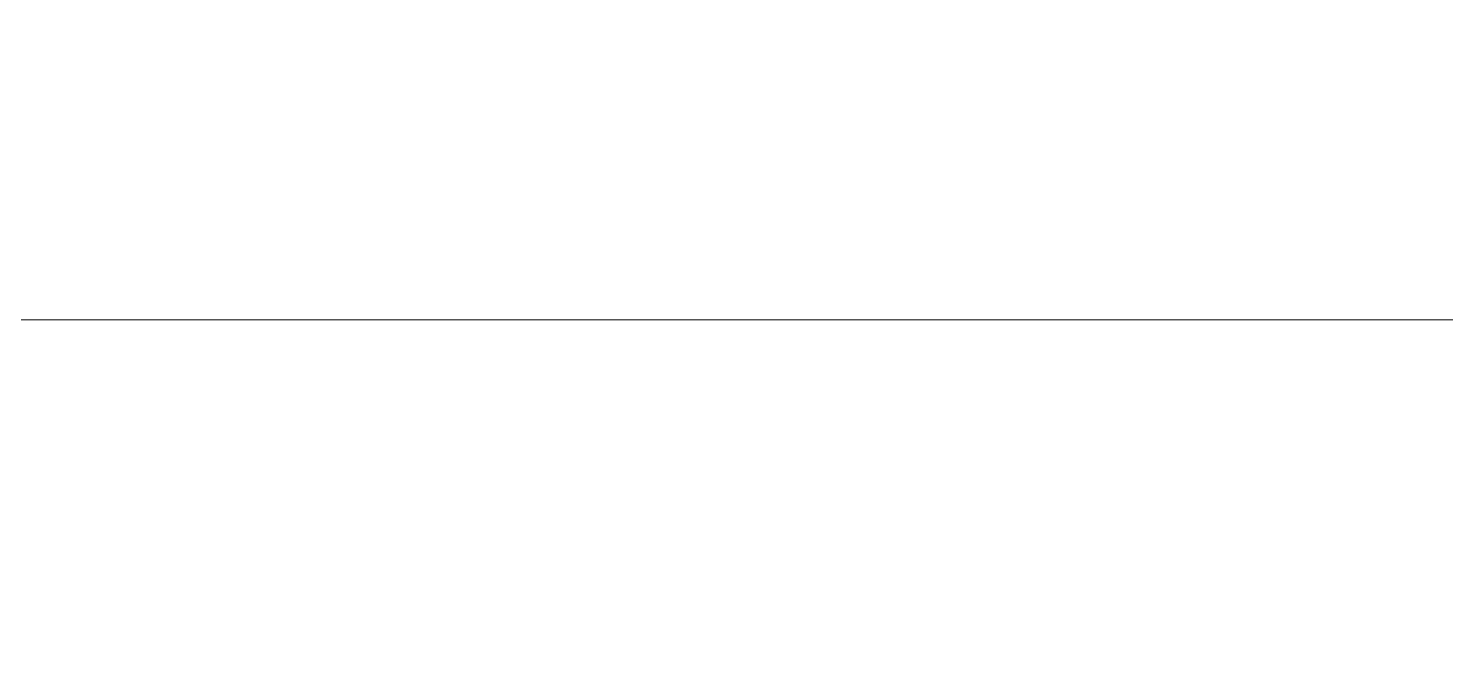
# Model space of a CAD drawing. Header units: millimetres. Extents: x 0 to 414, y 0 to 292.
# Drawn here: x 395.148 to 399.811, y 85.139 to 87.24 of the extents above; entities that cross this region are included whole.
import ezdxf

# ---------------------------------------------------------------- set-up
doc = ezdxf.new("R2010")
doc.units = ezdxf.units.MM

msp = doc.modelspace()

# ---------------------------------------------------------------- hatches: boundary and pattern name
h = msp.add_hatch(color=0)
h.dxf.hatch_style = 2
h.paths.add_polyline_path([(397.330083, 87.234889), (397.330083, 87.538278)])
h = msp.add_hatch(color=0)
h.dxf.hatch_style = 2
h.paths.add_polyline_path([(397.291278, 87.15375), (397.291278, 87.450083)])
h = msp.add_hatch(color=0)
h.dxf.hatch_style = 2
h.paths.add_polyline_path([(397.294806, 87.157278), (397.294806, 87.453611)])
h = msp.add_hatch(color=0)
h.dxf.hatch_style = 2
h.paths.add_polyline_path([(397.294806, 87.157278), (397.294806, 87.453611)])
h = msp.add_hatch(color=0)
h.dxf.hatch_style = 2
h.paths.add_polyline_path([(397.294806, 87.157278), (397.294806, 87.450083)])
h = msp.add_hatch(color=0)
h.dxf.hatch_style = 2
h.paths.add_polyline_path([(397.294806, 87.157278), (397.294806, 87.450083)])
h = msp.add_hatch(color=0)
h.dxf.hatch_style = 2
h.paths.add_polyline_path([(397.298333, 87.164333), (397.298333, 87.457139)])
h = msp.add_hatch(color=0)
h.dxf.hatch_style = 2
h.paths.add_polyline_path([(397.298333, 87.164333), (397.298333, 87.457139)])
h = msp.add_hatch(color=0)
h.dxf.hatch_style = 2
h.paths.add_polyline_path([(397.301861, 87.174917), (397.301861, 87.47125)])
h = msp.add_hatch(color=0)
h.dxf.hatch_style = 2
h.paths.add_polyline_path([(397.301861, 87.174917), (397.301861, 87.47125)])
h = msp.add_hatch(color=0)
h.dxf.hatch_style = 2
h.paths.add_polyline_path([(397.301861, 87.171389), (397.301861, 87.467722)])
h = msp.add_hatch(color=0)
h.dxf.hatch_style = 2
h.paths.add_polyline_path([(397.305389, 87.181972), (397.305389, 87.474778)])
h = msp.add_hatch(color=0)
h.dxf.hatch_style = 2
h.paths.add_polyline_path([(397.263056, 87.097306), (397.263056, 87.393639)])
h = msp.add_hatch(color=0)
h.dxf.hatch_style = 2
h.paths.add_polyline_path([(397.266583, 87.104361), (397.266583, 87.400694)])
h = msp.add_hatch(color=0)
h.dxf.hatch_style = 2
h.paths.add_polyline_path([(397.266583, 87.104361), (397.266583, 87.400694)])
h = msp.add_hatch(color=0)
h.dxf.hatch_style = 2
h.paths.add_polyline_path([(397.270111, 87.107889), (397.270111, 87.400694)])
h = msp.add_hatch(color=0)
h.dxf.hatch_style = 2
h.paths.add_polyline_path([(397.270111, 87.107889), (397.270111, 87.400694)])
h = msp.add_hatch(color=0)
h.dxf.hatch_style = 2
h.paths.add_polyline_path([(397.248944, 87.069083), (397.248944, 87.365417)])
h = msp.add_hatch(color=0)
h.dxf.hatch_style = 2
h.paths.add_polyline_path([(397.248944, 87.069083), (397.248944, 87.365417)])
h = msp.add_hatch(color=0)
h.dxf.hatch_style = 2
h.paths.add_polyline_path([(397.248944, 87.065556), (397.248944, 87.358361)])
h = msp.add_hatch(color=0)
h.dxf.hatch_style = 2
h.paths.add_polyline_path([(397.252472, 87.072611), (397.252472, 87.368944)])
h = msp.add_hatch(color=0)
h.dxf.hatch_style = 2
h.paths.add_polyline_path([(397.213667, 86.998528), (397.213667, 87.294861)])
h = msp.add_hatch(color=0)
h.dxf.hatch_style = 2
h.paths.add_polyline_path([(397.213667, 86.998528), (397.213667, 87.294861)])
h = msp.add_hatch(color=0)
h.dxf.hatch_style = 2
h.paths.add_polyline_path([(397.213667, 86.995), (397.213667, 87.291333)])
h = msp.add_hatch(color=0)
h.dxf.hatch_style = 2
h.paths.add_polyline_path([(397.213667, 86.995), (397.213667, 87.291333)])
h = msp.add_hatch(color=0)
h.dxf.hatch_style = 2
h.paths.add_polyline_path([(397.217194, 87.002056), (397.217194, 87.298389)])
h = msp.add_hatch(color=0)
h.dxf.hatch_style = 2
h.paths.add_polyline_path([(397.217194, 87.002056), (397.217194, 87.298389)])
h = msp.add_hatch(color=0)
h.dxf.hatch_style = 2
h.paths.add_polyline_path([(397.220722, 87.009111), (397.220722, 87.301917)])
h = msp.add_hatch(color=0)
h.dxf.hatch_style = 2
h.paths.add_polyline_path([(397.22425, 87.019694), (397.22425, 87.316028)])
h = msp.add_hatch(color=0)
h.dxf.hatch_style = 2
h.paths.add_polyline_path([(397.22425, 87.019694), (397.22425, 87.316028)])
h = msp.add_hatch(color=0)
h.dxf.hatch_style = 2
h.paths.add_polyline_path([(397.22425, 87.019694), (397.22425, 87.316028)])
h = msp.add_hatch(color=0)
h.dxf.hatch_style = 2
h.paths.add_polyline_path([(397.227778, 87.023222), (397.227778, 87.316028)])
h = msp.add_hatch(color=0)
h.dxf.hatch_style = 2
h.paths.add_polyline_path([(397.203083, 86.977361), (397.203083, 87.249)])
h = msp.add_hatch(color=0)
h.dxf.hatch_style = 2
h.paths.add_polyline_path([(397.206611, 86.980889), (397.206611, 87.273694)])
h = msp.add_hatch(color=0)
h.dxf.hatch_style = 2
h.paths.add_polyline_path([(397.210139, 86.987944), (397.210139, 87.284278)])
h = msp.add_hatch(color=0)
h.dxf.hatch_style = 2
h.paths.add_polyline_path([(397.185444, 86.942083), (397.185444, 87.227833)])
h = msp.add_hatch(color=0)
h.dxf.hatch_style = 2
h.paths.add_polyline_path([(397.185444, 86.942083), (397.185444, 87.227833)])
h = msp.add_hatch(color=0)
h.dxf.hatch_style = 2
h.paths.add_polyline_path([(397.185444, 86.938556), (397.185444, 87.224306)])
h = msp.add_hatch(color=0)
h.dxf.hatch_style = 2
h.paths.add_polyline_path([(397.185444, 86.938556), (397.185444, 87.224306)])
h = msp.add_hatch(color=0)
h.dxf.hatch_style = 2
h.paths.add_polyline_path([(397.188972, 86.945611), (397.188972, 87.227833)])
h = msp.add_hatch(color=0)
h.dxf.hatch_style = 2
h.paths.add_polyline_path([(397.188972, 86.945611), (397.188972, 87.227833)])
h = msp.add_hatch(color=0)
h.dxf.hatch_style = 2
h.paths.add_polyline_path([(397.188972, 86.945611), (397.188972, 87.227833)])
h = msp.add_hatch(color=0)
h.dxf.hatch_style = 2
h.paths.add_polyline_path([(397.188972, 86.945611), (397.188972, 87.227833)])
h = msp.add_hatch(color=0)
h.dxf.hatch_style = 2
h.paths.add_polyline_path([(397.1925, 86.952667), (397.1925, 87.231361)])
h = msp.add_hatch(color=0)
h.dxf.hatch_style = 2
h.paths.add_polyline_path([(397.1925, 86.952667), (397.1925, 87.231361)])
h = msp.add_hatch(color=0)
h.dxf.hatch_style = 2
h.paths.add_polyline_path([(397.1925, 86.956194), (397.1925, 87.231361)])
h = msp.add_hatch(color=0)
h.dxf.hatch_style = 2
h.paths.add_polyline_path([(397.1925, 86.956194), (397.1925, 87.231361)])
h = msp.add_hatch(color=0)
h.dxf.hatch_style = 2
h.paths.add_polyline_path([(397.1925, 86.956194), (397.1925, 87.231361)])
h = msp.add_hatch(color=0)
h.dxf.hatch_style = 2
h.paths.add_polyline_path([(397.1925, 86.956194), (397.1925, 87.231361)])
h = msp.add_hatch(color=0)
h.dxf.hatch_style = 2
h.paths.add_polyline_path([(397.196028, 86.96325), (397.196028, 87.234889)])
h = msp.add_hatch(color=0)
h.dxf.hatch_style = 2
h.paths.add_polyline_path([(397.196028, 86.96325), (397.196028, 87.234889)])
h = msp.add_hatch(color=0)
h.dxf.hatch_style = 2
h.paths.add_polyline_path([(397.196028, 86.959722), (397.196028, 87.231361)])
h = msp.add_hatch(color=0)
h.dxf.hatch_style = 2
h.paths.add_polyline_path([(397.196028, 86.959722), (397.196028, 87.231361)])
h = msp.add_hatch(color=0)
h.dxf.hatch_style = 2
h.paths.add_polyline_path([(397.199556, 86.966778), (397.199556, 87.238417)])
h = msp.add_hatch(color=0)
h.dxf.hatch_style = 2
h.paths.add_polyline_path([(397.150167, 86.871528), (397.150167, 87.150222)])
h = msp.add_hatch(color=0)
h.dxf.hatch_style = 2
h.paths.add_polyline_path([(397.153694, 86.878583), (397.153694, 87.157278)])
h = msp.add_hatch(color=0)
h.dxf.hatch_style = 2
h.paths.add_polyline_path([(397.153694, 86.878583), (397.153694, 87.157278)])
h = msp.add_hatch(color=0)
h.dxf.hatch_style = 2
h.paths.add_polyline_path([(397.157222, 86.885639), (397.157222, 87.164333)])
h = msp.add_hatch(color=0)
h.dxf.hatch_style = 2
h.paths.add_polyline_path([(397.157222, 86.885639), (397.157222, 87.164333)])
h = msp.add_hatch(color=0)
h.dxf.hatch_style = 2
h.paths.add_polyline_path([(397.16075, 86.889167), (397.16075, 87.171389)])
h = msp.add_hatch(color=0)
h.dxf.hatch_style = 2
h.paths.add_polyline_path([(397.16075, 86.889167), (397.16075, 87.171389)])
h = msp.add_hatch(color=0)
h.dxf.hatch_style = 2
h.paths.add_polyline_path([(397.164278, 86.896222), (397.164278, 87.178444)])
h = msp.add_hatch(color=0)
h.dxf.hatch_style = 2
h.paths.add_polyline_path([(397.139583, 86.846833), (397.139583, 87.125528)])
h = msp.add_hatch(color=0)
h.dxf.hatch_style = 2
h.paths.add_polyline_path([(397.139583, 86.846833), (397.139583, 87.125528)])
h = msp.add_hatch(color=0)
h.dxf.hatch_style = 2
h.paths.add_polyline_path([(397.107833, 86.783333), (397.107833, 87.079667)])
h = msp.add_hatch(color=0)
h.dxf.hatch_style = 2
h.paths.add_polyline_path([(397.107833, 86.783333), (397.107833, 87.079667)])
h = msp.add_hatch(color=0)
h.dxf.hatch_style = 2
h.paths.add_polyline_path([(397.111361, 86.790389), (397.111361, 87.086722)])
h = msp.add_hatch(color=0)
h.dxf.hatch_style = 2
h.paths.add_polyline_path([(397.072556, 86.6775), (397.072556, 87.009111)])
h = msp.add_hatch(color=0)
h.dxf.hatch_style = 2
h.paths.add_polyline_path([(397.072556, 86.6775), (397.072556, 87.009111)])
h = msp.add_hatch(color=0)
h.dxf.hatch_style = 2
h.paths.add_polyline_path([(397.076083, 86.70925), (397.076083, 87.016167)])
h = msp.add_hatch(color=0)
h.dxf.hatch_style = 2
h.paths.add_polyline_path([(397.083139, 86.737472), (397.083139, 87.037333)])
h = msp.add_hatch(color=0)
h.dxf.hatch_style = 2
h.paths.add_polyline_path([(397.086667, 86.737472), (397.086667, 87.040861)])
h = msp.add_hatch(color=0)
h.dxf.hatch_style = 2
h.paths.add_polyline_path([(397.054917, 86.631639), (397.054917, 86.973833)])
h = msp.add_hatch(color=0)
h.dxf.hatch_style = 2
h.paths.add_polyline_path([(397.058444, 86.638694), (397.058444, 86.977361)])
h = msp.add_hatch(color=0)
h.dxf.hatch_style = 2
h.paths.add_polyline_path([(397.03375, 86.561083), (397.03375, 86.920917)])
h = msp.add_hatch(color=0)
h.dxf.hatch_style = 2
h.paths.add_polyline_path([(397.03375, 86.564611), (397.03375, 86.920917)])
h = msp.add_hatch(color=0)
h.dxf.hatch_style = 2
h.paths.add_polyline_path([(397.03375, 86.564611), (397.03375, 86.920917)])
h = msp.add_hatch(color=0)
h.dxf.hatch_style = 2
h.paths.add_polyline_path([(397.037278, 86.571667), (397.037278, 86.927972)])
h = msp.add_hatch(color=0)
h.dxf.hatch_style = 2
h.paths.add_polyline_path([(397.005528, 86.501111), (397.005528, 86.857417)])
h = msp.add_hatch(color=0)
h.dxf.hatch_style = 2
h.paths.add_polyline_path([(396.913806, 86.292972), (396.913806, 86.614)])
h = msp.add_hatch(color=0)
h.dxf.hatch_style = 2
h.paths.add_polyline_path([(396.917333, 86.300028), (396.917333, 86.621056)])
h = msp.add_hatch(color=0)
h.dxf.hatch_style = 2
h.paths.add_polyline_path([(396.867944, 86.127167), (396.867944, 86.497583)])
h = msp.add_hatch(color=0)
h.dxf.hatch_style = 2
h.paths.add_polyline_path([(396.867944, 86.120111), (396.867944, 86.494056)])
h = msp.add_hatch(color=0)
h.dxf.hatch_style = 2
h.paths.add_polyline_path([(396.846778, 86.077778), (396.846778, 86.437611)])
h = msp.add_hatch(color=0)
h.dxf.hatch_style = 2
h.paths.add_polyline_path([(396.846778, 86.07425), (396.846778, 86.434083)])
h = msp.add_hatch(color=0)
h.dxf.hatch_style = 2
h.paths.add_polyline_path([(396.8115, 85.950778), (396.8115, 86.331778)])
h = msp.add_hatch(color=0)
h.dxf.hatch_style = 2
h.paths.add_polyline_path([(396.8115, 85.908444), (396.8115, 86.324722)])
h = msp.add_hatch(color=0)
h.dxf.hatch_style = 2
h.paths.add_polyline_path([(396.762111, 86.098944), (396.762111, 86.176556)])
h = msp.add_hatch(color=0)
h.dxf.hatch_style = 2
h.paths.add_polyline_path([(396.755056, 85.56625), (396.755056, 86.060139)])
h = msp.add_hatch(color=0)
h.dxf.hatch_style = 2
h.paths.add_polyline_path([(396.84325, 86.003694), (396.84325, 86.053083)])
h = msp.add_hatch(color=0)
h.dxf.hatch_style = 2
h.paths.add_polyline_path([(396.730361, 85.354583), (396.730361, 86.000167)])
h = msp.add_hatch(color=0)
h.dxf.hatch_style = 2
h.paths.add_polyline_path([(396.737417, 85.432194), (396.737417, 86.021333)])
h = msp.add_hatch(color=0)
h.dxf.hatch_style = 2
h.paths.add_polyline_path([(396.719778, 85.276972), (396.719778, 85.936667)])
h = msp.add_hatch(color=0)
h.dxf.hatch_style = 2
h.paths.add_polyline_path([(396.698611, 85.146444), (396.698611, 85.897861)])
h = msp.add_hatch(color=0)
h.dxf.hatch_style = 2
h.paths.add_polyline_path([(396.698611, 85.146444), (396.698611, 85.894333)])
h = msp.add_hatch(color=0)
h.dxf.hatch_style = 2
h.paths.add_polyline_path([(396.709194, 85.195833), (396.709194, 85.9155)])
h = msp.add_hatch(color=0)
h.dxf.hatch_style = 2
h.paths.add_polyline_path([(396.709194, 85.18525), (396.709194, 85.911972)])
h = msp.add_hatch(color=0)
h.dxf.hatch_style = 2
h.paths.add_polyline_path([(396.712722, 85.220528), (396.712722, 85.922556)])
h = msp.add_hatch(color=0)
h.dxf.hatch_style = 2
h.paths.add_polyline_path([(396.71625, 85.266389), (396.71625, 85.929611)])
h = msp.add_hatch(color=0)
h.dxf.hatch_style = 2
h.paths.add_polyline_path([(396.691556, 85.142917), (396.691556, 85.859056)])
h = msp.add_hatch(color=0)
h.dxf.hatch_style = 2
h.paths.add_polyline_path([(396.691556, 85.142917), (396.691556, 85.753222)])
h = msp.add_hatch(color=0)
h.dxf.hatch_style = 2
h.paths.add_polyline_path([(396.673917, 85.142917), (396.673917, 85.721472)])
h = msp.add_hatch(color=0)
h.dxf.hatch_style = 2
h.paths.add_polyline_path([(396.677444, 85.139389), (396.677444, 85.728528)])
h = msp.add_hatch(color=0)
h.dxf.hatch_style = 2
h.paths.add_polyline_path([(396.677444, 85.139389), (396.677444, 85.728528)])
h = msp.add_hatch(color=0)
h.dxf.hatch_style = 2
h.paths.add_polyline_path([(396.680972, 85.139389), (396.680972, 85.732056)])
h = msp.add_hatch(color=0)
h.dxf.hatch_style = 2
h.paths.add_polyline_path([(396.680972, 85.139389), (396.680972, 85.732056)])
h = msp.add_hatch(color=0)
h.dxf.hatch_style = 2
h.paths.add_polyline_path([(396.6845, 85.142917), (396.6845, 85.742639)])
h = msp.add_hatch(color=0)
h.dxf.hatch_style = 2
h.paths.add_polyline_path([(396.688028, 85.142917), (396.688028, 85.746167)])
h = msp.add_hatch(color=0)
h.dxf.hatch_style = 2
h.paths.add_polyline_path([(396.688028, 85.142917), (396.688028, 85.746167)])
h = msp.add_hatch(color=0)
h.dxf.hatch_style = 2
h.paths.add_polyline_path([(396.649222, 85.319306), (396.649222, 85.513333)])
h = msp.add_hatch(color=0)
h.dxf.hatch_style = 2
h.paths.add_polyline_path([(396.656278, 85.319306), (396.656278, 85.513333)])
h = msp.add_hatch(color=0)
h.dxf.hatch_style = 2
h.paths.add_polyline_path([(396.656278, 85.319306), (396.656278, 85.513333)])
h = msp.add_hatch(color=0)
h.dxf.hatch_style = 2
h.paths.add_polyline_path([(396.656278, 85.319306), (396.656278, 85.513333)])
h = msp.add_hatch(color=0)
h.dxf.hatch_style = 2
h.paths.add_polyline_path([(396.656278, 85.319306), (396.656278, 85.513333)])
h = msp.add_hatch(color=0)
h.dxf.hatch_style = 2
h.paths.add_polyline_path([(396.659806, 85.319306), (396.659806, 85.513333)])
h = msp.add_hatch(color=0)
h.dxf.hatch_style = 2
h.paths.add_polyline_path([(396.659806, 85.319306), (396.659806, 85.513333)])
h = msp.add_hatch(color=0)
h.dxf.hatch_style = 2
h.paths.add_polyline_path([(396.663333, 85.319306), (396.663333, 85.513333)])

# ---------------------------------------------------------------- linework, layer by layer
at = {"color": 0, "lineweight": 0}
msp.add_lwpolyline([(354.957944, 86.282389), (404.237472, 86.282389)], dxfattribs=at)

doc.saveas('drawing.dxf')
